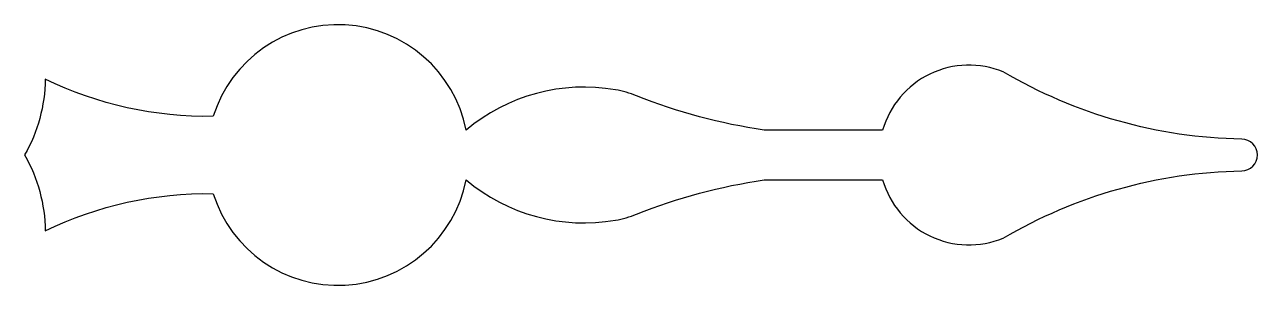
# Model space of a CAD drawing. Header units: inches. Extents: x -6 to 17.6, y -2.5 to 2.5.
import ezdxf

# ---------------------------------------------------------------- set-up
doc = ezdxf.new("R2010")
doc.units = ezdxf.units.IN
doc.header["$LTSCALE"] = 0.5
doc.header["$MEASUREMENT"] = 0

msp = doc.modelspace()

# ---------------------------------------------------------------- linework, layer by layer
msp.add_lwpolyline([(-2.387, 0.742, -0.118958), (-5.605, 1.454, -0.125861), (-6, 0, -0.125861), (-5.605, -1.454, -0.118958), (-2.387, -0.742, 0.779486), (2.454, -0.477, 0.221235), (5.319, -1.25, 0.052228), (5.72, -1.136, -0.058705), (8.165, -0.477), (10.434, -0.477, 0.446535), (12.745, -1.595, -0.129685), (17.312, -0.304, 0.982005), (17.312, 0.304, -0.129685), (12.745, 1.595, 0.446535), (10.434, 0.477), (8.165, 0.477, -0.058705), (5.72, 1.136, 0.052228), (5.319, 1.25, 0.221235), (2.454, 0.477, 0.779486)], format="xyb", close=True)

doc.saveas('drawing.dxf')
